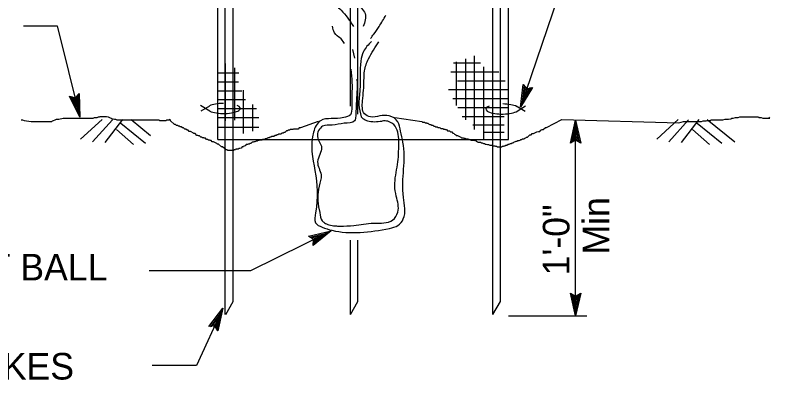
# Model space of a CAD drawing. Extents: x -893 to 867, y -474 to 712.
# Drawn here: x 83.6 to 282, y -172.5 to -76.6 of the extents above; entities that cross this region are included whole.
import ezdxf

# ---------------------------------------------------------------- set-up
doc = ezdxf.new("R2010")
doc.units = 0
for name, color, linetype in [('56 Stage 3 Anno', 7, 'Continuous'), ('57 Undefined', 7, 'Continuous'), ('59 Sndwall Anno', 7, 'Continuous'), ('60 Nongeo Data', 7, 'Continuous')]:
    doc.layers.add(name, color=color, linetype=linetype)

msp = doc.modelspace()

# ---------------------------------------------------------------- linework, layer by layer
at = {"layer": '56 Stage 3 Anno'}
for p, q in [((231.84, -55.48), (216.51, -100.84)), ((85.87, -79.43), (94.69, -79.43)), ((94.69, -79.43), (100.65, -103.41)), ((100.65, -103.41), (97.91, -97.91)), ((97.91, -97.91), (97.91, -97.91)), ((97.91, -97.91), (99.39, -98.36)), ((100.31, -102.06), (98.31, -98.05)), ((99.98, -100.73), (98.69, -98.14)), ((99.65, -99.39), (99.1, -98.28)), ((99.39, -98.36), (100.5, -97.26)), ((99.62, -98.13), (99.65, -99.39)), ((99.91, -97.87), (99.98, -100.73)), ((100.21, -97.56), (100.31, -102.07)), ((100.5, -97.26), (100.5, -97.26)), ((100.5, -97.26), (100.65, -103.41)), ((134.86, -101.89), (132.37, -100.34)), ((132.52, -101.79), (134.84, -100.43)), ((215.35, -102.04), (217.83, -100.49)), ((217.69, -101.95), (215.37, -100.58)), ((100.65, -103.41), (100.65, -103.41)), ((229.64, -110.27), (230.98, -104.27)), ((230.98, -155.72), (230.98, -104.27)), ((230.98, -104.27), (230.98, -104.27)), ((230.98, -104.27), (232.31, -110.27)), ((230, -110.05), (230.98, -105.65)), ((230.36, -109.82), (230.98, -107.03)), ((230.98, -105.66), (231.95, -110.03)), ((230.98, -107.03), (231.61, -109.86)), ((230.7, -109.64), (230.98, -108.41)), ((230.98, -108.41), (231.25, -109.62)), ((230.98, -109.47), (229.64, -110.27)), ((229.64, -110.27), (229.64, -110.27)), ((232.31, -110.27), (230.98, -109.47)), ((232.31, -110.27), (232.31, -110.27)), ((230.98, -129.26), (230.98, -129.26)), ((230.98, -129.26), (230.98, -129.26)), ((145.63, -143.81), (166.75, -133.3)), ((160.78, -134.77), (166.75, -133.3)), ((162.09, -135.62), (160.78, -134.77)), ((160.78, -134.77), (160.78, -134.77)), ((161.13, -135), (165.51, -133.91)), ((161.5, -135.21), (164.27, -134.53)), ((166.75, -133.3), (161.97, -137.16)), ((165.5, -133.92), (162.02, -136.74)), ((164.27, -134.53), (162.02, -136.35)), ((166.75, -133.3), (166.75, -133.3)), ((161.81, -135.45), (163.04, -135.14)), ((161.97, -137.16), (162.09, -135.62)), ((163.04, -135.14), (162.07, -135.92)), ((161.97, -137.16), (161.97, -137.16)), ((118.9, -143.81), (145.63, -143.81)), ((230.98, -155.72), (229.65, -149.72)), ((229.65, -149.72), (229.65, -149.72)), ((229.65, -149.72), (230.98, -150.52)), ((230.98, -154.33), (230.01, -149.95)), ((230.98, -152.96), (230.36, -150.13)), ((230.98, -151.57), (230.72, -150.37)), ((230.98, -150.52), (232.32, -149.72)), ((232.32, -149.72), (230.98, -155.72)), ((231.97, -149.93), (230.98, -154.34)), ((231.61, -150.17), (230.98, -152.96)), ((231.26, -150.34), (230.98, -151.57)), ((232.32, -149.72), (232.32, -149.72)), ((213.34, -155.72), (233.92, -155.72)), ((230.98, -155.72), (230.98, -155.72)), ((230.98, -155.72), (230.98, -155.72))]:
    msp.add_line(p, q, dxfattribs=at)
for points in [[(219.65, -95.67), (216.51, -100.84), (217.16, -94.83), (217.43, -95.14), (216.95, -99.54), (219.25, -95.75), (218.86, -95.84), (217.38, -98.26), (217.69, -95.45), (217.95, -95.76), (217.82, -96.98), (218.46, -95.92), (218.15, -95.99), (217.16, -94.83), (218.15, -95.99)], [(134.58, -158.51), (138.25, -153.7), (136.97, -159.61), (136.74, -159.27), (137.68, -154.94), (134.98, -158.47), (135.39, -158.42), (137.11, -156.17), (136.51, -158.94), (136.28, -158.6), (136.54, -157.4), (135.79, -158.38), (136.11, -158.35), (136.97, -159.61), (136.11, -158.35)]]:
    msp.add_lwpolyline(points, close=True, dxfattribs=at)
msp.add_lwpolyline([(138.25, -153.7), (131.3, -168.77), (119.7, -168.77)], dxfattribs=at)
for centre, major_axis, start_param, end_param in [((138.48, -101.15), (4.36, 0), 1.593576, 2.596971), ((138.48, -101.15), (4.36, 0), 3.726125, 6.920466), ((211.73, -101.3), (-4.36, 0), 5.645904, 8.840246), ((211.73, -101.3), (-4.36, 0), 3.686214, 4.68961)]:
    msp.add_ellipse(centre, major_axis=major_axis, ratio=0.302393, start_param=start_param, end_param=end_param, dxfattribs=at)
at = {"layer": '59 Sndwall Anno'}
for p, q in [((205.94, -89.24), (198.89, -89.24)), ((199.63, -100.34), (199.63, -88.93)), ((202.09, -104.15), (202.09, -88.1)), ((204.42, -106.69), (204.42, -87.35)), ((138.98, -104.42), (138.98, -89.29)), ((141.38, -104.2), (141.38, -90.47)), ((206.81, -109.3), (206.81, -90.24)), ((136.89, -91.79), (142.41, -91.79)), ((210.77, -91.63), (198.21, -91.63)), ((136.89, -94.18), (142.33, -94.18)), ((212.42, -93.95), (199.9, -93.95)), ((136.89, -96.49), (143.21, -96.49)), ((143.71, -107.76), (143.71, -96.37)), ((213.44, -96.3), (197.54, -96.3)), ((136.89, -98.84), (144.17, -98.84)), ((213.25, -98.65), (198.66, -98.65)), ((146.16, -107.17), (146.16, -100.13)), ((213.1, -101), (200.02, -101)), ((136.89, -101.2), (147.13, -101.2)), ((106.51, -104.09), (100.85, -109.21)), ((109.25, -104.11), (104, -109.91)), ((111.91, -104.08), (107.26, -110.11)), ((111.46, -104.99), (117.94, -110.24)), ((114.11, -104.09), (119.23, -108.24)), ((136.89, -103.55), (147.72, -103.55)), ((212.22, -103.35), (201.19, -103.35)), ((257.95, -104.1), (252.29, -109.22)), ((260.69, -104.12), (255.45, -109.92)), ((263.36, -104.09), (258.71, -110.12)), ((262.9, -105), (269.39, -110.25)), ((265.55, -104.1), (272.81, -109.97)), ((110.29, -106.65), (114.73, -110.62)), ((136.89, -106.05), (147.72, -106.05)), ((212.22, -105.51), (203.98, -105.51)), ((261.74, -106.66), (266.17, -110.63)), ((212.22, -107.51), (206.71, -107.51))]:
    msp.add_line(p, q, dxfattribs=at)
at = {"layer": '60 Nongeo Data'}
for p, q in [((138.9, -155.35), (138.9, -9.71)), ((141, -151.92), (141, -9.71)), ((171.76, -100.54), (171.76, -9.71)), ((173.74, -102.7), (173.74, -9.71)), ((209.26, -155.35), (209.26, -9.71)), ((211.24, -151.92), (211.24, -9.71)), ((136.9, -109.3), (136.9, -25.4)), ((213.34, -109.3), (213.34, -24.77)), ((169.16, -82.7), (170.1, -84.06)), ((172.31, -85.65), (172.89, -87.91)), ((136.9, -109.3), (213.34, -109.3)), ((171.76, -155.35), (171.76, -135.79)), ((173.74, -151.92), (173.74, -135.79)), ((139.02, -155.35), (141, -151.92)), ((171.76, -155.35), (173.74, -151.92)), ((209.26, -155.35), (211.24, -151.92))]:
    msp.add_line(p, q, dxfattribs=at)
for points in [[(85.26, -104.15), (85.57, -104.15), (86.02, -104.3), (87.83, -104.6), (93.28, -104.6), (93.43, -104.45), (93.73, -104.3), (94.19, -104.15), (94.49, -104), (95.1, -104), (96.31, -103.69), (104.17, -103.69), (104.47, -103.54), (105.23, -103.54), (105.53, -103.39), (105.83, -103.39), (105.99, -103.24), (107.65, -103.24), (108.1, -103.39), (108.41, -103.54), (108.86, -103.69), (109.16, -103.84), (109.46, -103.84), (109.77, -104), (110.07, -104), (110.37, -104.15), (121.41, -104.15), (121.57, -104.3), (123.38, -104.3), (123.53, -104.15), (124.14, -104.15), (124.29, -104), (124.44, -104.3)], [(163.31, -104.6), (158.62, -106.27), (158.32, -106.27), (158.02, -106.57), (156.81, -106.57), (156.66, -106.72), (156.05, -106.72), (155.75, -106.87), (155.45, -106.87), (155.3, -107.02), (154.99, -107.02), (154.54, -107.48), (154.24, -107.48), (154.09, -107.63), (153.78, -107.63), (153.48, -107.93), (152.88, -107.93), (152.72, -108.08), (152.42, -108.08), (152.27, -108.24), (151.97, -108.24), (151.67, -108.54), (151.06, -108.54), (150.91, -108.69), (150.61, -108.69), (150.46, -108.84), (150.15, -108.84), (150, -108.99), (149.7, -109.14), (149.4, -109.14), (149.25, -109.3), (148.64, -109.3), (148.49, -109.45), (147.88, -109.45), (147.73, -109.6), (147.43, -109.6), (147.28, -109.75), (146.98, -109.75), (146.67, -109.9), (146.37, -109.9), (146.22, -110.05), (145.92, -110.05), (145.62, -110.36), (145.31, -110.36), (145.16, -110.51), (144.86, -110.51), (144.71, -110.66), (144.4, -110.66), (144.1, -110.96), (143.8, -111.11), (143.65, -111.27), (143.35, -111.27), (143.04, -111.57), (142.74, -111.72), (142.44, -111.72), (142.29, -111.87), (141.68, -111.87), (141.53, -112.02), (141.23, -112.02), (141.08, -112.17), (139.56, -112.17), (139.41, -112.02), (139.11, -112.02), (138.96, -111.87), (138.66, -111.72), (138.2, -111.27), (137.9, -111.27), (137.14, -110.51), (136.84, -110.51), (136.69, -110.36), (135.78, -109.9), (135.48, -109.9), (135.18, -109.6), (134.88, -109.6), (134.72, -109.45), (134.42, -109.45), (134.27, -109.3), (133.97, -109.3), (133.67, -108.99), (133.36, -108.99), (133.21, -108.84), (132.91, -108.84), (132.76, -108.69), (132.46, -108.69), (132.15, -108.39), (131.85, -108.39), (131.7, -108.24), (131.4, -108.24), (130.94, -107.78), (130.64, -107.78), (130.49, -107.63), (129.88, -107.33), (129.73, -107.18), (129.43, -107.18), (129.13, -106.87), (128.83, -106.87), (128.52, -106.57), (128.22, -106.57), (127.92, -106.27), (127.62, -106.27), (127.31, -105.96), (127.01, -105.96), (126.86, -105.81), (126.56, -105.81), (126.41, -105.66), (126.1, -105.66), (125.8, -105.36), (125.5, -105.36), (124.44, -104.3)], [(183.43, -103.54), (190.54, -104.6), (190.69, -104.75), (191.29, -104.75), (191.45, -104.9), (191.75, -104.9), (191.9, -105.06), (192.2, -105.06), (192.35, -105.21), (192.66, -105.36), (192.96, -105.36), (193.11, -105.51), (193.41, -105.51), (193.71, -105.81), (194.02, -105.81), (194.17, -105.96), (194.62, -105.96), (194.77, -106.12), (195.08, -106.12), (195.38, -106.27), (195.53, -106.42), (196.13, -106.42), (196.29, -106.57), (196.59, -106.57), (196.74, -106.72), (197.04, -106.72), (197.34, -107.02), (197.8, -107.02), (198.1, -107.33), (198.4, -107.33), (198.71, -107.63), (199.01, -107.78), (199.16, -107.93), (199.46, -108.08), (199.61, -108.24), (199.92, -108.24), (200.82, -108.69), (200.98, -108.84), (201.43, -108.84), (201.58, -108.99), (201.88, -108.99), (202.19, -109.14), (202.79, -109.14), (202.94, -109.3), (203.24, -109.3), (203.4, -109.45), (204.3, -109.45), (204.45, -109.6), (204.76, -109.6), (204.91, -109.75), (205.21, -109.9), (205.36, -110.05), (205.97, -110.05), (206.12, -110.2), (206.42, -110.2), (206.72, -110.36), (207.03, -110.36), (207.18, -110.51), (207.48, -110.51), (207.78, -110.66), (208.08, -110.66), (208.39, -110.81), (208.99, -110.81), (209.14, -110.96), (209.75, -110.96), (209.9, -111.11), (210.2, -111.11), (210.35, -111.27), (211.56, -111.27), (211.71, -111.11), (212.02, -111.11), (212.17, -110.96), (212.47, -110.96), (212.62, -110.81), (212.92, -110.81), (213.23, -110.51), (213.53, -110.51), (213.83, -110.36), (214.13, -110.36), (214.29, -110.2), (214.59, -110.2), (214.74, -110.05), (215.34, -109.75), (215.65, -109.75), (215.8, -109.6), (216.1, -109.6), (216.4, -109.45), (216.55, -109.3), (216.86, -109.3), (217.01, -109.14), (217.46, -109.14), (217.61, -108.99), (217.92, -108.84), (218.07, -108.69), (218.37, -108.69), (218.97, -108.08), (219.28, -108.08), (219.58, -107.78), (219.88, -107.78), (220.79, -107.33), (221.24, -107.18), (221.55, -107.18), (221.85, -106.87), (222.15, -106.72), (222.45, -106.72), (223.06, -106.12), (223.36, -106.12), (227.39, -104.02)], [(227.39, -104.02), (258.15, -104.9), (259.36, -104.6), (264.05, -104.6), (264.5, -104.45), (265.26, -104.45), (265.71, -104.3), (266.32, -104.3), (266.62, -104.15), (269.65, -104.15), (270.25, -104), (271.16, -104), (271.76, -103.84), (272.07, -103.69), (272.37, -103.69), (272.97, -103.54), (273.73, -103.54), (274.18, -103.39), (279.02, -103.39), (279.17, -103.54), (279.78, -103.54), (280.23, -103.69), (282.05, -103.69), (281.75, -103.54)]]:
    msp.add_lwpolyline(points, dxfattribs=at)
for points in [[(175.82, -65.05), (174.75, -69.54), (173.74, -73.41), (175.64, -76.21), (175.13, -79.61)], [(166.57, -72.93), (169.33, -75.31), (172.63, -79.61)], [(177.09, -82.72), (177.9, -81.65), (179.3, -79.6), (181.13, -76.62)], [(169.16, -82.7), (167.61, -81.25), (167.06, -79.54)], [(171.9, -90.81), (172.19, -94.33), (172.12, -100.73), (171.76, -102.8), (170.01, -103.57), (166.75, -103.81), (163.94, -104.37), (162.07, -107.36), (162.45, -117.49), (162.62, -128.59), (162.61, -131.22), (164.32, -132.37), (166.92, -133.2), (182.07, -132.68), (184.28, -131.91), (185.69, -130.21), (185.7, -124.53), (185.59, -110.02), (184.94, -107.13), (184.25, -104.64), (182, -103.09), (179.54, -103.13), (177.03, -103.38), (175.48, -102.55), (174.98, -99.14), (175.35, -93.77), (175.46, -91.29), (176.57, -88.09), (179.29, -83.61)], [(177.28, -83.55), (175.22, -86.18), (174.51, -88.71), (174.29, -96.25), (174.03, -100.17), (174.62, -103.38)], [(173.49, -93.49), (173.54, -94.54), (173.28, -100.63), (173.17, -103.16), (172.86, -104.4), (170.15, -105.06), (166.99, -105.52), (164.48, -105.82), (163.12, -108.55), (164.22, -111.4), (163.16, -115.16), (164.05, -118.63), (163.54, -121.57), (163.58, -127.77), (163.78, -128.57)], [(169.01, -132.1), (172.69, -131.93), (177.91, -131.32), (182.88, -130.51), (184.24, -128.45), (183.85, -124.22), (183.45, -121.48), (184.17, -115.9), (184.48, -110.38), (183.54, -105.83), (181.64, -104.53), (180.14, -104.47)], [(174.62, -103.38), (175.08, -103.81), (176.3, -104.39), (178.09, -104.64), (180.14, -104.47)], [(163.78, -128.57), (164.32, -130.68), (164.96, -131.22), (166.11, -131.76), (167.8, -132.04), (169.01, -132.1)]]:
    msp.add_spline(points, degree=3, dxfattribs=at)

# ---------------------------------------------------------------- texts
at = {"layer": '57 Undefined'}
for s, p in [('1\'-0"', (229.36, -145.02)), ('Min', (239.86, -139.57))]:
    msp.add_text(s, height=7, rotation=90, dxfattribs=at).set_placement(p)
for s, p in [('ROOT BALL', (55.37, -146.39)), ('3 SUPPORT STAKES', (6.54, -172.44))]:
    msp.add_text(s, height=7, dxfattribs=at).set_placement(p)

doc.saveas('drawing.dxf')
